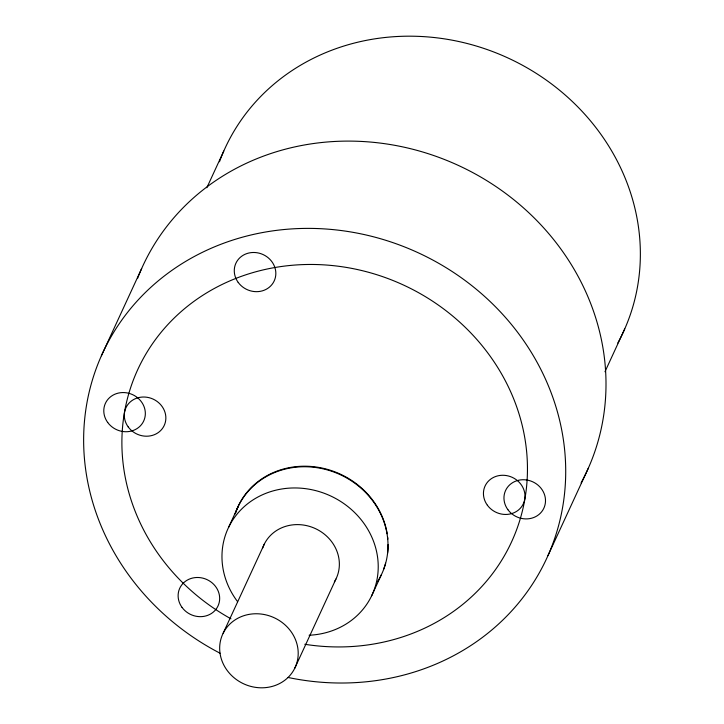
<?xml version="1.0" encoding="UTF-8"?>
<svg xmlns="http://www.w3.org/2000/svg" width="724" height="724" viewBox="0 0 724 724"><rect width="100%" height="100%" fill="white"/><g stroke="black" fill="none" stroke-linecap="round" stroke-linejoin="round"><path stroke-width="1.09" d="M101.378 355.792L141.669 268.504M206.838 187.742L223.779 151.044M228.513 527.524L238.296 506.329M223.128 633.301L264.287 544.149M294.749 668.27A39.856 36.399 24.8 0 0 254.984 613.771A39.856 36.399 24.8 0 0 227.083 670.315A39.856 36.399 24.8 0 0 294.749 668.27L335.909 579.11M371.683 595.734L381.467 574.539M604.974 371.738L624.731 328.922M547.968 555.616L588.259 468.328M230.956 618.812A205.806 187.987 24.8 0 1 194.928 300.65A205.806 187.987 24.8 0 1 518.52 412.273A205.806 187.987 24.8 0 1 304.795 644.279M220.042 653.211A244.631 223.454 24.8 0 1 169.95 271.762A244.631 223.454 24.8 0 1 556.846 409.838A244.631 223.454 24.8 0 1 287.989 677.456M235.3 513.37A79.296 72.427 24.8 0 1 315.7 466.953A79.296 72.427 24.8 0 1 387.186 533.769M387.63 536.991A79.296 72.427 24.8 0 1 387.847 539.145M388.091 544.52A79.296 72.427 24.8 0 1 387.584 553.29M385.593 563.209A79.296 72.427 24.8 0 1 383.485 569.526M262.658 548.05A39.856 36.399 24.8 0 1 315.682 528.737A39.856 36.399 24.8 0 1 334.37 581.888M137.542 278.487A244.631 223.454 24.8 0 1 458.437 165.461A244.631 223.454 24.8 0 1 581.101 482.854M235.219 513.922A79.296 72.427 24.8 0 1 341.194 475.116A79.296 72.427 24.8 0 1 377.476 581.689M237.581 601.662A79.296 72.427 24.8 0 1 264.894 493.723A79.296 72.427 24.8 0 1 374.932 545.371A79.296 72.427 24.8 0 1 309.103 635.229M219.472 161.751A219.327 200.331 24.8 0 1 507.053 57.558A219.327 200.331 24.8 0 1 617.789 343.031M487.361 505.198A21.087 19.258 24.8 0 0 523.171 504.112A21.087 19.258 24.8 0 0 502.13 475.279A21.087 19.258 24.8 0 0 487.361 505.198M507.877 509.66A21.087 19.258 24.8 0 0 543.679 508.574A21.087 19.258 24.8 0 0 522.638 479.741A21.087 19.258 24.8 0 0 507.877 509.66M128.22 426.943A21.087 19.258 24.8 0 0 164.031 425.866A21.087 19.258 24.8 0 0 142.99 397.024A21.087 19.258 24.8 0 0 128.22 426.943M107.713 422.481A21.087 19.258 24.8 0 0 143.515 421.395A21.087 19.258 24.8 0 0 122.474 392.562A21.087 19.258 24.8 0 0 107.713 422.481M182.041 607.409A21.087 19.258 24.8 0 0 217.843 606.323A21.087 19.258 24.8 0 0 196.801 577.49A21.087 19.258 24.8 0 0 182.041 607.409M238.196 282.405A21.087 19.258 24.8 0 0 274.007 281.328A21.087 19.258 24.8 0 0 252.966 252.486A21.087 19.258 24.8 0 0 238.196 282.405"/></g></svg>
